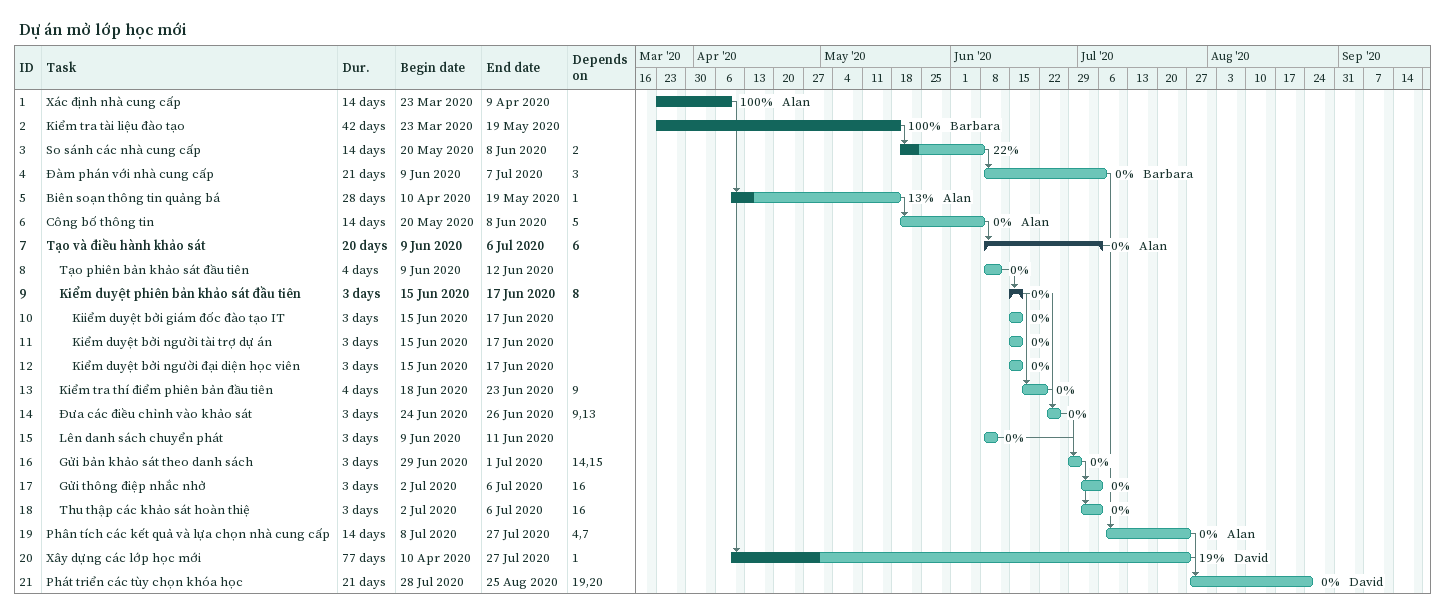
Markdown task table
Dự án mở lớp học mới

| ID | Level | Task | Duration | Start | Finish | Predecessors | Resources | % complete |
|---|---|---|---|---|---|---|---|---|
| 1 | 1 | Xác định nhà cung cấp | 14d | 2020-03-23 | 2020-04-09 |  | Alan | 100 |
| 2 | 1 | Kiểm tra tài liệu đào tạo | 42d | 2020-03-23 | 2020-05-19 |  | Barbara | 100 |
| 3 | 1 | So sánh các nhà cung cấp | 14d | 2020-05-20 | 2020-06-08 | 2 |  | 22 |
| 4 | 1 | Đàm phán với nhà cung cấp | 21d | 2020-06-09 | 2020-07-07 | 3 | Barbara | 0 |
| 5 | 1 | Biên soạn thông tin quảng bá | 28d | 2020-04-10 | 2020-05-19 | 1 | Alan | 13 |
| 6 | 1 | Công bố thông tin | 14d | 2020-05-20 | 2020-06-08 | 5 | Alan | 0 |
| 7 | 1 | **Tạo và điều hành khảo sát** | 20d | 2020-06-09 | 2020-07-06 | 6 | Alan | 0 |
| 8 | 2 | Tạo phiên bản khảo sát đầu tiên | 4d | 2020-06-09 | 2020-06-12 |  |  | 0 |
| 9 | 2 | **Kiểm duyệt phiên bản khảo sát đầu tiên** | 3d | 2020-06-15 | 2020-06-17 | 8 |  | 0 |
| 10 | 3 | Kiiểm duyệt bởi giám đốc đào tạo IT | 3d | 2020-06-15 | 2020-06-17 |  |  | 0 |
| 11 | 3 | Kiểm duyệt bởi người tài trợ dự án | 3d | 2020-06-15 | 2020-06-17 |  |  | 0 |
| 12 | 3 | Kiểm duyệt bởi người đại diện học viên | 3d | 2020-06-15 | 2020-06-17 |  |  | 0 |
| 13 | 2 | Kiểm tra thí điểm phiên bản đầu tiên | 4d | 2020-06-18 | 2020-06-23 | 9 |  | 0 |
| 14 | 2 | Đưa các điều chỉnh vào khảo sát | 3d | 2020-06-24 | 2020-06-26 | 9, 13 |  | 0 |
| 15 | 2 | Lên danh sách chuyển phát | 3d | 2020-06-09 | 2020-06-11 |  |  | 0 |
| 16 | 2 | Gửi bản khảo sát theo danh sách | 3d | 2020-06-29 | 2020-07-01 | 14, 15 |  | 0 |
| 17 | 2 | Gửi thông điệp nhắc nhở | 3d | 2020-07-02 | 2020-07-06 | 16 |  | 0 |
| 18 | 2 | Thu thập các khảo sát hoàn thiệ | 3d | 2020-07-02 | 2020-07-06 | 16 |  | 0 |
| 19 | 1 | Phân tích các kết quả và lựa chọn nhà cung cấp | 14d | 2020-07-08 | 2020-07-27 | 4, 7 | Alan | 0 |
| 20 | 1 | Xây dựng các lớp học mới | 77d | 2020-04-10 | 2020-07-27 | 1 | David | 19 |
| 21 | 1 | Phát triển các tùy chọn khóa học | 21d | 2020-07-28 | 2020-08-25 | 19, 20 | David | 0 |
